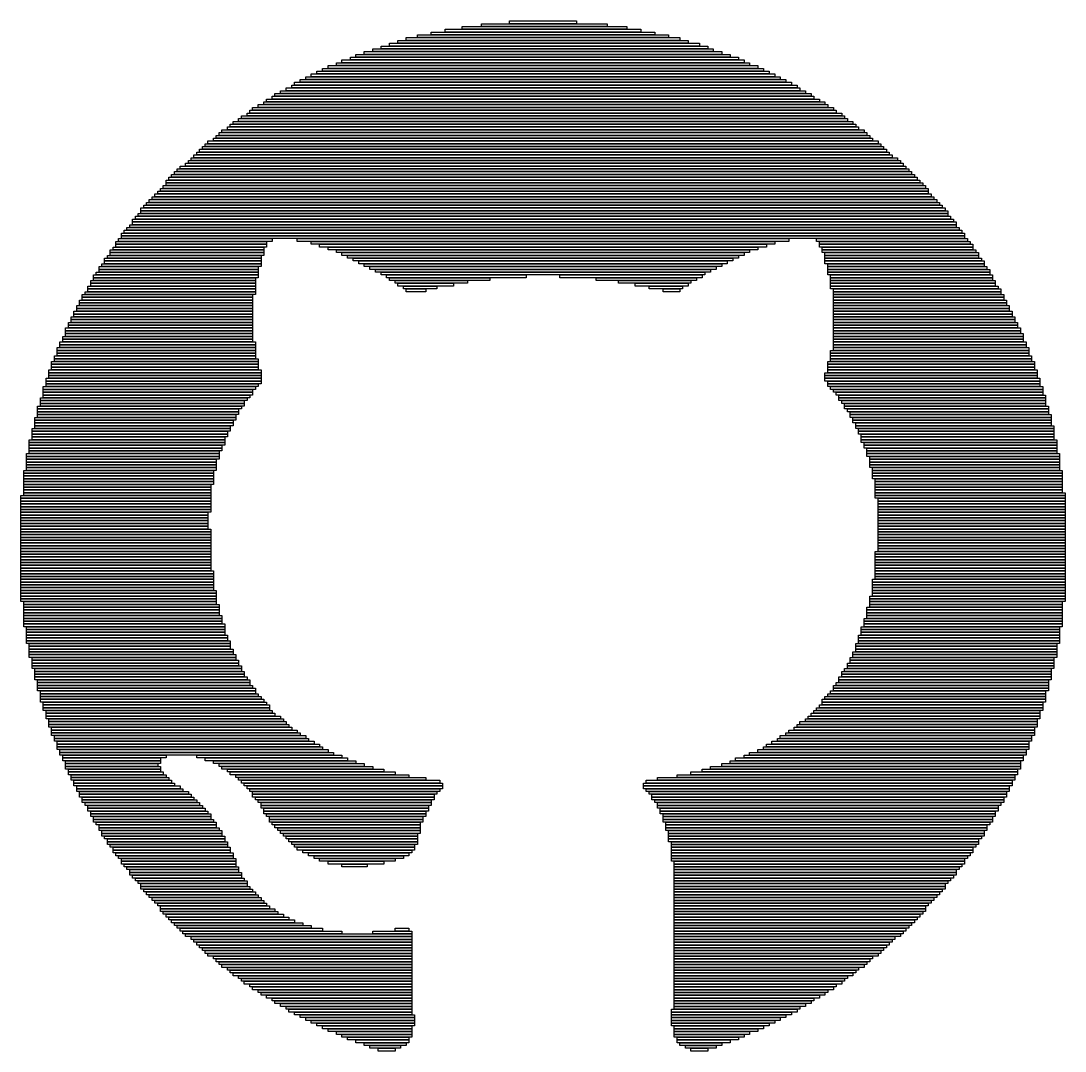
# Model space of a CAD drawing. Header units: metres. Extents: x 7.6 to 52.4, y 7.8 to 52.1.
import ezdxf

# ---------------------------------------------------------------- set-up
doc = ezdxf.new("R2010")
doc.units = ezdxf.units.M

msp = doc.modelspace()

# ---------------------------------------------------------------- linework, layer by layer
for points in [[(28.56, 52.08), (31.44, 52.08), (31.44, 51.96), (28.56, 51.96)], [(25.8, 51.72), (34.2, 51.72), (34.2, 51.6), (25.8, 51.6)], [(26.52, 51.84), (33.6, 51.84), (33.6, 51.72), (26.52, 51.72)], [(27.36, 51.96), (32.76, 51.96), (32.76, 51.84), (27.36, 51.84)], [(23.76, 51.24), (36.24, 51.24), (36.24, 51.12), (23.76, 51.12)], [(24.12, 51.36), (35.88, 51.36), (35.88, 51.24), (24.12, 51.24)], [(24.6, 51.48), (35.4, 51.48), (35.4, 51.36), (24.6, 51.36)], [(25.2, 51.6), (34.8, 51.6), (34.8, 51.48), (25.2, 51.48)], [(22.32, 50.76), (37.68, 50.76), (37.68, 50.64), (22.32, 50.64)], [(22.68, 50.88), (37.32, 50.88), (37.32, 50.76), (22.68, 50.76)], [(23.04, 51), (37.08, 51), (37.08, 50.88), (23.04, 50.88)], [(23.4, 51.12), (36.72, 51.12), (36.72, 51), (23.4, 51)], [(21.12, 50.28), (38.88, 50.28), (38.88, 50.16), (21.12, 50.16)], [(21.36, 50.4), (38.64, 50.4), (38.64, 50.28), (21.36, 50.28)], [(21.72, 50.52), (38.4, 50.52), (38.4, 50.4), (21.72, 50.4)], [(21.96, 50.64), (38.04, 50.64), (38.04, 50.52), (21.96, 50.52)], [(20.28, 49.92), (39.72, 49.92), (39.72, 49.8), (20.28, 49.8)], [(20.52, 50.04), (39.48, 50.04), (39.48, 49.92), (20.52, 49.92)], [(20.76, 50.16), (39.24, 50.16), (39.24, 50.04), (20.76, 50.04)], [(19.32, 49.44), (40.68, 49.44), (40.68, 49.32), (19.32, 49.32)], [(19.56, 49.56), (40.44, 49.56), (40.44, 49.44), (19.56, 49.44)], [(19.8, 49.68), (40.2, 49.68), (40.2, 49.56), (19.8, 49.56)], [(20.04, 49.8), (39.96, 49.8), (39.96, 49.68), (20.04, 49.68)], [(18.48, 48.96), (41.52, 48.96), (41.52, 48.84), (18.48, 48.84)], [(18.72, 49.08), (41.28, 49.08), (41.28, 48.96), (18.72, 48.96)], [(18.96, 49.2), (41.04, 49.2), (41.04, 49.08), (18.96, 49.08)], [(19.2, 49.32), (40.92, 49.32), (40.92, 49.2), (19.2, 49.2)], [(17.76, 48.48), (42.24, 48.48), (42.24, 48.36), (17.76, 48.36)], [(18, 48.6), (42.12, 48.6), (42.12, 48.48), (18, 48.48)], [(18.12, 48.72), (41.88, 48.72), (41.88, 48.6), (18.12, 48.6)], [(18.36, 48.84), (41.64, 48.84), (41.64, 48.72), (18.36, 48.72)], [(17.28, 48.12), (42.84, 48.12), (42.84, 48), (17.28, 48)], [(17.4, 48.24), (42.6, 48.24), (42.6, 48.12), (17.4, 48.12)], [(17.52, 48.36), (42.48, 48.36), (42.48, 48.24), (17.52, 48.24)], [(16.56, 47.64), (43.44, 47.64), (43.44, 47.52), (16.56, 47.52)], [(16.68, 47.76), (43.32, 47.76), (43.32, 47.64), (16.68, 47.64)], [(16.92, 47.88), (43.08, 47.88), (43.08, 47.76), (16.92, 47.76)], [(17.04, 48), (42.96, 48), (42.96, 47.88), (17.04, 47.88)], [(15.96, 47.16), (44.04, 47.16), (44.04, 47.04), (15.96, 47.04)], [(16.08, 47.28), (43.92, 47.28), (43.92, 47.16), (16.08, 47.16)], [(16.2, 47.4), (43.8, 47.4), (43.8, 47.28), (16.2, 47.28)], [(16.44, 47.52), (43.56, 47.52), (43.56, 47.4), (16.44, 47.4)], [(15.36, 46.68), (44.64, 46.68), (44.64, 46.56), (15.36, 46.56)], [(15.48, 46.8), (44.52, 46.8), (44.52, 46.68), (15.48, 46.68)], [(15.6, 46.92), (44.4, 46.92), (44.4, 46.8), (15.6, 46.8)], [(15.84, 47.04), (44.16, 47.04), (44.16, 46.92), (15.84, 46.92)], [(15, 46.32), (45, 46.32), (45, 46.2), (15, 46.2)], [(15.12, 46.44), (44.88, 46.44), (44.88, 46.32), (15.12, 46.32)], [(15.24, 46.56), (44.76, 46.56), (44.76, 46.44), (15.24, 46.44)], [(14.4, 45.84), (45.6, 45.84), (45.6, 45.72), (14.4, 45.72)], [(14.64, 45.96), (45.48, 45.96), (45.48, 45.84), (14.64, 45.84)], [(14.76, 46.08), (45.36, 46.08), (45.36, 45.96), (14.76, 45.96)], [(14.88, 46.2), (45.24, 46.2), (45.24, 46.08), (14.88, 46.08)], [(13.92, 45.36), (46.08, 45.36), (46.08, 45.24), (13.92, 45.24)], [(14.04, 45.48), (45.96, 45.48), (45.96, 45.36), (14.04, 45.36)], [(14.16, 45.6), (45.84, 45.6), (45.84, 45.48), (14.16, 45.48)], [(14.28, 45.72), (45.72, 45.72), (45.72, 45.6), (14.28, 45.6)], [(13.56, 44.88), (46.56, 44.88), (46.56, 44.76), (13.56, 44.76)], [(13.68, 45), (46.44, 45), (46.44, 44.88), (13.68, 44.88)], [(13.8, 45.24), (46.2, 45.24), (46.2, 45.12), (13.8, 45.12)], [(13.8, 45.12), (46.32, 45.12), (46.32, 45), (13.8, 45)], [(13.2, 44.52), (46.8, 44.52), (46.8, 44.4), (13.2, 44.4)], [(13.32, 44.64), (46.68, 44.64), (46.68, 44.52), (13.32, 44.52)], [(13.44, 44.76), (46.56, 44.76), (46.56, 44.64), (13.44, 44.64)], [(12.72, 44.04), (47.28, 44.04), (47.28, 43.92), (12.72, 43.92)], [(12.84, 44.16), (47.16, 44.16), (47.16, 44.04), (12.84, 44.04)], [(12.96, 44.28), (47.04, 44.28), (47.04, 44.16), (12.96, 44.16)], [(13.08, 44.4), (46.92, 44.4), (46.92, 44.28), (13.08, 44.28)], [(12.36, 43.56), (47.64, 43.56), (47.64, 43.44), (12.36, 43.44)], [(12.48, 43.68), (47.52, 43.68), (47.52, 43.56), (12.48, 43.56)], [(12.6, 43.8), (47.4, 43.8), (47.4, 43.68), (12.6, 43.68)], [(12.72, 43.92), (47.4, 43.92), (47.4, 43.8), (12.72, 43.8)], [(12.12, 43.2), (47.88, 43.2), (47.88, 43.08), (12.12, 43.08)], [(12.24, 43.32), (47.76, 43.32), (47.76, 43.2), (12.24, 43.2)], [(12.36, 43.44), (47.76, 43.44), (47.76, 43.32), (12.36, 43.32)], [(11.76, 42.72), (18.36, 42.72), (18.36, 42.6), (11.76, 42.6)], [(11.88, 42.96), (48.12, 42.96), (48.12, 42.84), (11.88, 42.84)], [(11.88, 42.84), (48.12, 42.84), (48.12, 42.72), (11.88, 42.72)], [(12, 43.08), (48, 43.08), (48, 42.96), (12, 42.96)], [(19.44, 42.72), (40.56, 42.72), (40.56, 42.6), (19.44, 42.6)], [(41.76, 42.72), (48.24, 42.72), (48.24, 42.6), (41.76, 42.6)], [(11.4, 42.24), (18, 42.24), (18, 42.12), (11.4, 42.12)], [(11.52, 42.36), (18, 42.36), (18, 42.24), (11.52, 42.24)], [(11.64, 42.6), (18.12, 42.6), (18.12, 42.48), (11.64, 42.48)], [(11.64, 42.48), (18.12, 42.48), (18.12, 42.36), (11.64, 42.36)], [(20.04, 42.6), (39.96, 42.6), (39.96, 42.48), (20.04, 42.48)], [(20.4, 42.48), (39.6, 42.48), (39.6, 42.36), (20.4, 42.36)], [(20.76, 42.36), (39.24, 42.36), (39.24, 42.24), (20.76, 42.24)], [(21.12, 42.24), (38.88, 42.24), (38.88, 42.12), (21.12, 42.12)], [(41.88, 42.6), (48.36, 42.6), (48.36, 42.48), (41.88, 42.48)], [(41.88, 42.48), (48.48, 42.48), (48.48, 42.36), (41.88, 42.36)], [(42, 42.36), (48.48, 42.36), (48.48, 42.24), (42, 42.24)], [(42, 42.24), (48.6, 42.24), (48.6, 42.12), (42, 42.12)], [(11.16, 41.88), (17.88, 41.88), (17.88, 41.76), (11.16, 41.76)], [(11.16, 41.76), (17.88, 41.76), (17.88, 41.64), (11.16, 41.64)], [(11.28, 42), (17.88, 42), (17.88, 41.88), (11.28, 41.88)], [(11.4, 42.12), (18, 42.12), (18, 42), (11.4, 42)], [(21.36, 42.12), (38.64, 42.12), (38.64, 42), (21.36, 42)], [(21.6, 42), (38.4, 42), (38.4, 41.88), (21.6, 41.88)], [(21.84, 41.88), (38.16, 41.88), (38.16, 41.76), (21.84, 41.76)], [(22.08, 41.76), (37.92, 41.76), (37.92, 41.64), (22.08, 41.64)], [(42.12, 42.12), (48.72, 42.12), (48.72, 42), (42.12, 42)], [(42.12, 42), (48.72, 42), (48.72, 41.88), (42.12, 41.88)], [(42.12, 41.88), (48.84, 41.88), (48.84, 41.76), (42.12, 41.76)], [(42.12, 41.76), (48.96, 41.76), (48.96, 41.64), (42.12, 41.64)], [(10.92, 41.52), (17.76, 41.52), (17.76, 41.4), (10.92, 41.4)], [(10.92, 41.4), (17.76, 41.4), (17.76, 41.28), (10.92, 41.28)], [(11.04, 41.64), (17.88, 41.64), (17.88, 41.52), (11.04, 41.52)], [(22.32, 41.64), (37.68, 41.64), (37.68, 41.52), (22.32, 41.52)], [(22.56, 41.52), (37.44, 41.52), (37.44, 41.4), (22.56, 41.4)], [(22.8, 41.4), (37.2, 41.4), (37.2, 41.28), (22.8, 41.28)], [(42.24, 41.64), (48.96, 41.64), (48.96, 41.52), (42.24, 41.52)], [(42.24, 41.52), (49.08, 41.52), (49.08, 41.4), (42.24, 41.4)], [(42.24, 41.4), (49.2, 41.4), (49.2, 41.28), (42.24, 41.28)], [(10.56, 40.92), (17.64, 40.92), (17.64, 40.8), (10.56, 40.8)], [(10.68, 41.16), (17.76, 41.16), (17.76, 41.04), (10.68, 41.04)], [(10.68, 41.04), (17.64, 41.04), (17.64, 40.92), (10.68, 40.92)], [(10.8, 41.28), (17.76, 41.28), (17.76, 41.16), (10.8, 41.16)], [(23.04, 41.28), (36.96, 41.28), (36.96, 41.16), (23.04, 41.16)], [(23.28, 41.16), (29.28, 41.16), (29.28, 41.04), (23.28, 41.04)], [(23.4, 41.04), (27.72, 41.04), (27.72, 40.92), (23.4, 40.92)], [(23.64, 40.92), (26.76, 40.92), (26.76, 40.8), (23.64, 40.8)], [(30.72, 41.16), (36.84, 41.16), (36.84, 41.04), (30.72, 41.04)], [(32.28, 41.04), (36.6, 41.04), (36.6, 40.92), (32.28, 40.92)], [(33.24, 40.92), (36.36, 40.92), (36.36, 40.8), (33.24, 40.8)], [(42.24, 41.28), (49.2, 41.28), (49.2, 41.16), (42.24, 41.16)], [(42.36, 41.16), (49.32, 41.16), (49.32, 41.04), (42.36, 41.04)], [(42.36, 41.04), (49.32, 41.04), (49.32, 40.92), (42.36, 40.92)], [(42.36, 40.92), (49.44, 40.92), (49.44, 40.8), (42.36, 40.8)], [(10.32, 40.44), (17.64, 40.44), (17.64, 40.32), (10.32, 40.32)], [(10.44, 40.68), (17.64, 40.68), (17.64, 40.56), (10.44, 40.56)], [(10.44, 40.56), (17.64, 40.56), (17.64, 40.44), (10.44, 40.44)], [(10.56, 40.8), (17.64, 40.8), (17.64, 40.68), (10.56, 40.68)], [(23.76, 40.8), (26.16, 40.8), (26.16, 40.68), (23.76, 40.68)], [(24, 40.68), (25.44, 40.68), (25.44, 40.56), (24, 40.56)], [(24.12, 40.56), (24.96, 40.56), (24.96, 40.44), (24.12, 40.44)], [(33.96, 40.8), (36.24, 40.8), (36.24, 40.68), (33.96, 40.68)], [(34.56, 40.68), (36, 40.68), (36, 40.56), (34.56, 40.56)], [(35.16, 40.56), (35.88, 40.56), (35.88, 40.44), (35.16, 40.44)], [(42.36, 40.8), (49.44, 40.8), (49.44, 40.68), (42.36, 40.68)], [(42.36, 40.68), (49.56, 40.68), (49.56, 40.56), (42.36, 40.56)], [(42.48, 40.56), (49.68, 40.56), (49.68, 40.44), (42.48, 40.44)], [(42.48, 40.44), (49.68, 40.44), (49.68, 40.32), (42.48, 40.32)], [(10.08, 40.08), (17.52, 40.08), (17.52, 39.96), (10.08, 39.96)], [(10.08, 39.96), (17.52, 39.96), (17.52, 39.84), (10.08, 39.84)], [(10.2, 40.32), (17.52, 40.32), (17.52, 40.2), (10.2, 40.2)], [(10.2, 40.2), (17.52, 40.2), (17.52, 40.08), (10.2, 40.08)], [(42.48, 40.32), (49.8, 40.32), (49.8, 40.2), (42.48, 40.2)], [(42.48, 40.2), (49.8, 40.2), (49.8, 40.08), (42.48, 40.08)], [(42.48, 40.08), (49.92, 40.08), (49.92, 39.96), (42.48, 39.96)], [(42.48, 39.96), (49.92, 39.96), (49.92, 39.84), (42.48, 39.84)], [(9.84, 39.6), (17.52, 39.6), (17.52, 39.48), (9.84, 39.48)], [(9.96, 39.84), (17.52, 39.84), (17.52, 39.72), (9.96, 39.72)], [(9.96, 39.72), (17.52, 39.72), (17.52, 39.6), (9.96, 39.6)], [(42.48, 39.84), (50.04, 39.84), (50.04, 39.72), (42.48, 39.72)], [(42.48, 39.72), (50.04, 39.72), (50.04, 39.6), (42.48, 39.6)], [(42.48, 39.6), (50.16, 39.6), (50.16, 39.48), (42.48, 39.48)], [(9.6, 39.12), (17.52, 39.12), (17.52, 39), (9.6, 39)], [(9.72, 39.36), (17.52, 39.36), (17.52, 39.24), (9.72, 39.24)], [(9.72, 39.24), (17.52, 39.24), (17.52, 39.12), (9.72, 39.12)], [(9.84, 39.48), (17.52, 39.48), (17.52, 39.36), (9.84, 39.36)], [(42.48, 39.48), (50.16, 39.48), (50.16, 39.36), (42.48, 39.36)], [(42.48, 39.36), (50.28, 39.36), (50.28, 39.24), (42.48, 39.24)], [(42.48, 39.24), (50.28, 39.24), (50.28, 39.12), (42.48, 39.12)], [(42.48, 39.12), (50.4, 39.12), (50.4, 39), (42.48, 39)], [(9.48, 38.88), (17.52, 38.88), (17.52, 38.76), (9.48, 38.76)], [(9.48, 38.76), (17.52, 38.76), (17.52, 38.64), (9.48, 38.64)], [(9.48, 38.64), (17.52, 38.64), (17.52, 38.52), (9.48, 38.52)], [(9.6, 39), (17.52, 39), (17.52, 38.88), (9.6, 38.88)], [(42.48, 39), (50.4, 39), (50.4, 38.88), (42.48, 38.88)], [(42.48, 38.88), (50.52, 38.88), (50.52, 38.76), (42.48, 38.76)], [(42.48, 38.76), (50.52, 38.76), (50.52, 38.64), (42.48, 38.64)], [(42.48, 38.64), (50.64, 38.64), (50.64, 38.52), (42.48, 38.52)], [(9.24, 38.28), (17.64, 38.28), (17.64, 38.16), (9.24, 38.16)], [(9.24, 38.16), (17.64, 38.16), (17.64, 38.04), (9.24, 38.04)], [(9.36, 38.52), (17.52, 38.52), (17.52, 38.4), (9.36, 38.4)], [(9.36, 38.4), (17.52, 38.4), (17.52, 38.28), (9.36, 38.28)], [(42.48, 38.52), (50.64, 38.52), (50.64, 38.4), (42.48, 38.4)], [(42.48, 38.4), (50.64, 38.4), (50.64, 38.28), (42.48, 38.28)], [(42.48, 38.28), (50.76, 38.28), (50.76, 38.16), (42.48, 38.16)], [(42.48, 38.16), (50.76, 38.16), (50.76, 38.04), (42.48, 38.04)], [(9.12, 38.04), (17.64, 38.04), (17.64, 37.92), (9.12, 37.92)], [(9.12, 37.92), (17.64, 37.92), (17.64, 37.8), (9.12, 37.8)], [(9.12, 37.8), (17.64, 37.8), (17.64, 37.68), (9.12, 37.68)], [(42.36, 37.92), (50.88, 37.92), (50.88, 37.8), (42.36, 37.8)], [(42.36, 37.8), (50.88, 37.8), (50.88, 37.68), (42.36, 37.68)], [(42.48, 38.04), (50.88, 38.04), (50.88, 37.92), (42.48, 37.92)], [(8.88, 37.44), (17.76, 37.44), (17.76, 37.32), (8.88, 37.32)], [(8.88, 37.32), (17.76, 37.32), (17.76, 37.2), (8.88, 37.2)], [(9, 37.68), (17.64, 37.68), (17.64, 37.56), (9, 37.56)], [(9, 37.56), (17.76, 37.56), (17.76, 37.44), (9, 37.44)], [(42.24, 37.44), (51.12, 37.44), (51.12, 37.32), (42.24, 37.32)], [(42.24, 37.32), (51.12, 37.32), (51.12, 37.2), (42.24, 37.2)], [(42.36, 37.68), (51, 37.68), (51, 37.56), (42.36, 37.56)], [(42.36, 37.56), (51, 37.56), (51, 37.44), (42.36, 37.44)], [(8.76, 37.08), (17.88, 37.08), (17.88, 36.96), (8.76, 36.96)], [(8.76, 36.96), (17.88, 36.96), (17.88, 36.84), (8.76, 36.84)], [(8.76, 36.84), (17.88, 36.84), (17.88, 36.72), (8.76, 36.72)], [(8.88, 37.2), (17.76, 37.2), (17.76, 37.08), (8.88, 37.08)], [(42.12, 36.96), (51.24, 36.96), (51.24, 36.84), (42.12, 36.84)], [(42.12, 36.84), (51.24, 36.84), (51.24, 36.72), (42.12, 36.72)], [(42.24, 37.2), (51.12, 37.2), (51.12, 37.08), (42.24, 37.08)], [(42.24, 37.08), (51.24, 37.08), (51.24, 36.96), (42.24, 36.96)], [(8.52, 36.36), (17.64, 36.36), (17.64, 36.24), (8.52, 36.24)], [(8.64, 36.72), (17.88, 36.72), (17.88, 36.6), (8.64, 36.6)], [(8.64, 36.6), (17.88, 36.6), (17.88, 36.48), (8.64, 36.48)], [(8.64, 36.48), (17.76, 36.48), (17.76, 36.36), (8.64, 36.36)], [(42.12, 36.72), (51.36, 36.72), (51.36, 36.6), (42.12, 36.6)], [(42.24, 36.6), (51.36, 36.6), (51.36, 36.48), (42.24, 36.48)], [(42.24, 36.48), (51.36, 36.48), (51.36, 36.36), (42.24, 36.36)], [(42.36, 36.36), (51.48, 36.36), (51.48, 36.24), (42.36, 36.24)], [(8.52, 36.24), (17.52, 36.24), (17.52, 36.12), (8.52, 36.12)], [(8.52, 36.12), (17.52, 36.12), (17.52, 36), (8.52, 36)], [(8.52, 36), (17.4, 36), (17.4, 35.88), (8.52, 35.88)], [(42.48, 36.24), (51.48, 36.24), (51.48, 36.12), (42.48, 36.12)], [(42.6, 36.12), (51.48, 36.12), (51.48, 36), (42.6, 36)], [(42.72, 36), (51.6, 36), (51.6, 35.88), (42.72, 35.88)], [(8.28, 35.52), (17.04, 35.52), (17.04, 35.4), (8.28, 35.4)], [(8.4, 35.88), (17.28, 35.88), (17.28, 35.76), (8.4, 35.76)], [(8.4, 35.76), (17.16, 35.76), (17.16, 35.64), (8.4, 35.64)], [(8.4, 35.64), (17.16, 35.64), (17.16, 35.52), (8.4, 35.52)], [(42.72, 35.88), (51.6, 35.88), (51.6, 35.76), (42.72, 35.76)], [(42.84, 35.76), (51.6, 35.76), (51.6, 35.64), (42.84, 35.64)], [(42.96, 35.64), (51.6, 35.64), (51.6, 35.52), (42.96, 35.52)], [(42.96, 35.52), (51.72, 35.52), (51.72, 35.4), (42.96, 35.4)], [(8.16, 35.04), (16.8, 35.04), (16.8, 34.92), (8.16, 34.92)], [(8.28, 35.4), (16.92, 35.4), (16.92, 35.28), (8.28, 35.28)], [(8.28, 35.28), (16.92, 35.28), (16.92, 35.16), (8.28, 35.16)], [(8.28, 35.16), (16.8, 35.16), (16.8, 35.04), (8.28, 35.04)], [(43.08, 35.4), (51.72, 35.4), (51.72, 35.28), (43.08, 35.28)], [(43.2, 35.28), (51.72, 35.28), (51.72, 35.16), (43.2, 35.16)], [(43.2, 35.16), (51.84, 35.16), (51.84, 35.04), (43.2, 35.04)], [(43.32, 35.04), (51.84, 35.04), (51.84, 34.92), (43.32, 34.92)], [(8.04, 34.56), (16.56, 34.56), (16.56, 34.44), (8.04, 34.44)], [(8.16, 34.92), (16.68, 34.92), (16.68, 34.8), (8.16, 34.8)], [(8.16, 34.8), (16.68, 34.8), (16.68, 34.68), (8.16, 34.68)], [(8.16, 34.68), (16.56, 34.68), (16.56, 34.56), (8.16, 34.56)], [(43.32, 34.92), (51.84, 34.92), (51.84, 34.8), (43.32, 34.8)], [(43.44, 34.8), (51.84, 34.8), (51.84, 34.68), (43.44, 34.68)], [(43.44, 34.68), (51.96, 34.68), (51.96, 34.56), (43.44, 34.56)], [(43.56, 34.56), (51.96, 34.56), (51.96, 34.44), (43.56, 34.44)], [(8.04, 34.44), (16.44, 34.44), (16.44, 34.32), (8.04, 34.32)], [(8.04, 34.32), (16.44, 34.32), (16.44, 34.2), (8.04, 34.2)], [(8.04, 34.2), (16.32, 34.2), (16.32, 34.08), (8.04, 34.08)], [(43.56, 34.44), (51.96, 34.44), (51.96, 34.32), (43.56, 34.32)], [(43.68, 34.32), (51.96, 34.32), (51.96, 34.2), (43.68, 34.2)], [(43.68, 34.2), (51.96, 34.2), (51.96, 34.08), (43.68, 34.08)], [(7.92, 34.08), (16.32, 34.08), (16.32, 33.96), (7.92, 33.96)], [(7.92, 33.96), (16.32, 33.96), (16.32, 33.84), (7.92, 33.84)], [(7.92, 33.84), (16.2, 33.84), (16.2, 33.72), (7.92, 33.72)], [(7.92, 33.72), (16.2, 33.72), (16.2, 33.6), (7.92, 33.6)], [(43.68, 34.08), (52.08, 34.08), (52.08, 33.96), (43.68, 33.96)], [(43.8, 33.96), (52.08, 33.96), (52.08, 33.84), (43.8, 33.84)], [(43.8, 33.84), (52.08, 33.84), (52.08, 33.72), (43.8, 33.72)], [(43.92, 33.72), (52.08, 33.72), (52.08, 33.6), (43.92, 33.6)], [(7.8, 33.48), (16.08, 33.48), (16.08, 33.36), (7.8, 33.36)], [(7.8, 33.36), (16.08, 33.36), (16.08, 33.24), (7.8, 33.24)], [(7.8, 33.24), (15.96, 33.24), (15.96, 33.12), (7.8, 33.12)], [(7.92, 33.6), (16.08, 33.6), (16.08, 33.48), (7.92, 33.48)], [(43.92, 33.6), (52.08, 33.6), (52.08, 33.48), (43.92, 33.48)], [(43.92, 33.48), (52.2, 33.48), (52.2, 33.36), (43.92, 33.36)], [(44.04, 33.36), (52.2, 33.36), (52.2, 33.24), (44.04, 33.24)], [(44.04, 33.24), (52.2, 33.24), (52.2, 33.12), (44.04, 33.12)], [(7.8, 33.12), (15.96, 33.12), (15.96, 33), (7.8, 33)], [(7.8, 33), (15.96, 33), (15.96, 32.88), (7.8, 32.88)], [(7.8, 32.88), (15.96, 32.88), (15.96, 32.76), (7.8, 32.76)], [(44.04, 33.12), (52.2, 33.12), (52.2, 33), (44.04, 33)], [(44.04, 33), (52.2, 33), (52.2, 32.88), (44.04, 32.88)], [(44.16, 32.88), (52.2, 32.88), (52.2, 32.76), (44.16, 32.76)], [(7.68, 32.76), (15.84, 32.76), (15.84, 32.64), (7.68, 32.64)], [(7.68, 32.64), (15.84, 32.64), (15.84, 32.52), (7.68, 32.52)], [(7.68, 32.52), (15.84, 32.52), (15.84, 32.4), (7.68, 32.4)], [(7.68, 32.4), (15.84, 32.4), (15.84, 32.28), (7.68, 32.28)], [(44.16, 32.76), (52.32, 32.76), (52.32, 32.64), (44.16, 32.64)], [(44.16, 32.64), (52.32, 32.64), (52.32, 32.52), (44.16, 32.52)], [(44.16, 32.52), (52.32, 32.52), (52.32, 32.4), (44.16, 32.4)], [(44.28, 32.4), (52.32, 32.4), (52.32, 32.28), (44.28, 32.28)], [(7.68, 32.28), (15.84, 32.28), (15.84, 32.16), (7.68, 32.16)], [(7.68, 32.16), (15.72, 32.16), (15.72, 32.04), (7.68, 32.04)], [(7.68, 32.04), (15.72, 32.04), (15.72, 31.92), (7.68, 31.92)], [(7.68, 31.92), (15.72, 31.92), (15.72, 31.8), (7.68, 31.8)], [(44.28, 32.28), (52.32, 32.28), (52.32, 32.16), (44.28, 32.16)], [(44.28, 32.16), (52.32, 32.16), (52.32, 32.04), (44.28, 32.04)], [(44.28, 32.04), (52.32, 32.04), (52.32, 31.92), (44.28, 31.92)], [(44.28, 31.92), (52.32, 31.92), (52.32, 31.8), (44.28, 31.8)], [(7.56, 31.68), (15.72, 31.68), (15.72, 31.56), (7.56, 31.56)], [(7.56, 31.56), (15.72, 31.56), (15.72, 31.44), (7.56, 31.44)], [(7.56, 31.44), (15.72, 31.44), (15.72, 31.32), (7.56, 31.32)], [(7.68, 31.8), (15.72, 31.8), (15.72, 31.68), (7.68, 31.68)], [(44.28, 31.8), (52.44, 31.8), (52.44, 31.68), (44.28, 31.68)], [(44.28, 31.68), (52.44, 31.68), (52.44, 31.56), (44.28, 31.56)], [(44.4, 31.56), (52.44, 31.56), (52.44, 31.44), (44.4, 31.44)], [(44.4, 31.44), (52.44, 31.44), (52.44, 31.32), (44.4, 31.32)], [(7.56, 31.32), (15.72, 31.32), (15.72, 31.2), (7.56, 31.2)], [(7.56, 31.2), (15.72, 31.2), (15.72, 31.08), (7.56, 31.08)], [(7.56, 31.08), (15.72, 31.08), (15.72, 30.96), (7.56, 30.96)], [(44.4, 31.32), (52.44, 31.32), (52.44, 31.2), (44.4, 31.2)], [(44.4, 31.2), (52.44, 31.2), (52.44, 31.08), (44.4, 31.08)], [(44.4, 31.08), (52.44, 31.08), (52.44, 30.96), (44.4, 30.96)], [(7.56, 30.96), (15.6, 30.96), (15.6, 30.84), (7.56, 30.84)], [(7.56, 30.84), (15.6, 30.84), (15.6, 30.72), (7.56, 30.72)], [(7.56, 30.72), (15.6, 30.72), (15.6, 30.6), (7.56, 30.6)], [(7.56, 30.6), (15.6, 30.6), (15.6, 30.48), (7.56, 30.48)], [(44.4, 30.96), (52.44, 30.96), (52.44, 30.84), (44.4, 30.84)], [(44.4, 30.84), (52.44, 30.84), (52.44, 30.72), (44.4, 30.72)], [(44.4, 30.72), (52.44, 30.72), (52.44, 30.6), (44.4, 30.6)], [(44.4, 30.6), (52.44, 30.6), (52.44, 30.48), (44.4, 30.48)], [(7.56, 30.48), (15.6, 30.48), (15.6, 30.36), (7.56, 30.36)], [(7.56, 30.36), (15.6, 30.36), (15.6, 30.24), (7.56, 30.24)], [(7.56, 30.24), (15.72, 30.24), (15.72, 30.12), (7.56, 30.12)], [(7.56, 30.12), (15.72, 30.12), (15.72, 30), (7.56, 30)], [(44.4, 30.48), (52.44, 30.48), (52.44, 30.36), (44.4, 30.36)], [(44.4, 30.36), (52.44, 30.36), (52.44, 30.24), (44.4, 30.24)], [(44.4, 30.24), (52.44, 30.24), (52.44, 30.12), (44.4, 30.12)], [(44.4, 30.12), (52.44, 30.12), (52.44, 30), (44.4, 30)], [(7.56, 30), (15.72, 30), (15.72, 29.88), (7.56, 29.88)], [(7.56, 29.88), (15.72, 29.88), (15.72, 29.76), (7.56, 29.76)], [(7.56, 29.76), (15.72, 29.76), (15.72, 29.64), (7.56, 29.64)], [(7.56, 29.64), (15.72, 29.64), (15.72, 29.52), (7.56, 29.52)], [(44.4, 30), (52.44, 30), (52.44, 29.88), (44.4, 29.88)], [(44.4, 29.88), (52.44, 29.88), (52.44, 29.76), (44.4, 29.76)], [(44.4, 29.76), (52.44, 29.76), (52.44, 29.64), (44.4, 29.64)], [(44.4, 29.64), (52.44, 29.64), (52.44, 29.52), (44.4, 29.52)], [(7.56, 29.52), (15.72, 29.52), (15.72, 29.4), (7.56, 29.4)], [(7.56, 29.4), (15.72, 29.4), (15.72, 29.28), (7.56, 29.28)], [(7.56, 29.28), (15.72, 29.28), (15.72, 29.16), (7.56, 29.16)], [(44.28, 29.28), (52.44, 29.28), (52.44, 29.16), (44.28, 29.16)], [(44.4, 29.52), (52.44, 29.52), (52.44, 29.4), (44.4, 29.4)], [(44.4, 29.4), (52.44, 29.4), (52.44, 29.28), (44.4, 29.28)], [(7.56, 29.16), (15.72, 29.16), (15.72, 29.04), (7.56, 29.04)], [(7.56, 29.04), (15.72, 29.04), (15.72, 28.92), (7.56, 28.92)], [(7.56, 28.92), (15.72, 28.92), (15.72, 28.8), (7.56, 28.8)], [(7.56, 28.8), (15.72, 28.8), (15.72, 28.68), (7.56, 28.68)], [(44.28, 29.16), (52.44, 29.16), (52.44, 29.04), (44.28, 29.04)], [(44.28, 29.04), (52.44, 29.04), (52.44, 28.92), (44.28, 28.92)], [(44.28, 28.92), (52.44, 28.92), (52.44, 28.8), (44.28, 28.8)], [(44.28, 28.8), (52.44, 28.8), (52.44, 28.68), (44.28, 28.68)], [(7.56, 28.68), (15.72, 28.68), (15.72, 28.56), (7.56, 28.56)], [(7.56, 28.56), (15.72, 28.56), (15.72, 28.44), (7.56, 28.44)], [(7.56, 28.44), (15.84, 28.44), (15.84, 28.32), (7.56, 28.32)], [(7.56, 28.32), (15.84, 28.32), (15.84, 28.2), (7.56, 28.2)], [(44.28, 28.68), (52.44, 28.68), (52.44, 28.56), (44.28, 28.56)], [(44.28, 28.56), (52.44, 28.56), (52.44, 28.44), (44.28, 28.44)], [(44.28, 28.44), (52.44, 28.44), (52.44, 28.32), (44.28, 28.32)], [(44.28, 28.32), (52.44, 28.32), (52.44, 28.2), (44.28, 28.2)], [(7.56, 28.2), (15.84, 28.2), (15.84, 28.08), (7.56, 28.08)], [(7.56, 28.08), (15.84, 28.08), (15.84, 27.96), (7.56, 27.96)], [(7.56, 27.96), (15.84, 27.96), (15.84, 27.84), (7.56, 27.84)], [(7.56, 27.84), (15.84, 27.84), (15.84, 27.72), (7.56, 27.72)], [(44.16, 28.08), (52.44, 28.08), (52.44, 27.96), (44.16, 27.96)], [(44.16, 27.96), (52.44, 27.96), (52.44, 27.84), (44.16, 27.84)], [(44.16, 27.84), (52.44, 27.84), (52.44, 27.72), (44.16, 27.72)], [(44.28, 28.2), (52.44, 28.2), (52.44, 28.08), (44.28, 28.08)], [(7.56, 27.72), (15.84, 27.72), (15.84, 27.6), (7.56, 27.6)], [(7.56, 27.6), (15.96, 27.6), (15.96, 27.48), (7.56, 27.48)], [(7.56, 27.48), (15.96, 27.48), (15.96, 27.36), (7.56, 27.36)], [(44.16, 27.72), (52.44, 27.72), (52.44, 27.6), (44.16, 27.6)], [(44.16, 27.6), (52.44, 27.6), (52.44, 27.48), (44.16, 27.48)], [(44.16, 27.48), (52.44, 27.48), (52.44, 27.36), (44.16, 27.36)], [(7.56, 27.36), (15.96, 27.36), (15.96, 27.24), (7.56, 27.24)], [(7.56, 27.24), (15.96, 27.24), (15.96, 27.12), (7.56, 27.12)], [(7.68, 27.12), (15.96, 27.12), (15.96, 27), (7.68, 27)], [(7.68, 27), (16.08, 27), (16.08, 26.88), (7.68, 26.88)], [(44.04, 27.36), (52.44, 27.36), (52.44, 27.24), (44.04, 27.24)], [(44.04, 27.24), (52.44, 27.24), (52.44, 27.12), (44.04, 27.12)], [(44.04, 27.12), (52.32, 27.12), (52.32, 27), (44.04, 27)], [(44.04, 27), (52.32, 27), (52.32, 26.88), (44.04, 26.88)], [(7.68, 26.88), (16.08, 26.88), (16.08, 26.76), (7.68, 26.76)], [(7.68, 26.76), (16.08, 26.76), (16.08, 26.64), (7.68, 26.64)], [(7.68, 26.64), (16.08, 26.64), (16.08, 26.52), (7.68, 26.52)], [(7.68, 26.52), (16.2, 26.52), (16.2, 26.4), (7.68, 26.4)], [(43.92, 26.88), (52.32, 26.88), (52.32, 26.76), (43.92, 26.76)], [(43.92, 26.76), (52.32, 26.76), (52.32, 26.64), (43.92, 26.64)], [(43.92, 26.64), (52.32, 26.64), (52.32, 26.52), (43.92, 26.52)], [(43.92, 26.52), (52.32, 26.52), (52.32, 26.4), (43.92, 26.4)], [(7.68, 26.4), (16.2, 26.4), (16.2, 26.28), (7.68, 26.28)], [(7.68, 26.28), (16.2, 26.28), (16.2, 26.16), (7.68, 26.16)], [(7.68, 26.16), (16.32, 26.16), (16.32, 26.04), (7.68, 26.04)], [(7.8, 26.04), (16.32, 26.04), (16.32, 25.92), (7.8, 25.92)], [(43.68, 26.04), (52.2, 26.04), (52.2, 25.92), (43.68, 25.92)], [(43.8, 26.4), (52.32, 26.4), (52.32, 26.28), (43.8, 26.28)], [(43.8, 26.28), (52.32, 26.28), (52.32, 26.16), (43.8, 26.16)], [(43.8, 26.16), (52.32, 26.16), (52.32, 26.04), (43.8, 26.04)], [(7.8, 25.92), (16.32, 25.92), (16.32, 25.8), (7.8, 25.8)], [(7.8, 25.8), (16.32, 25.8), (16.32, 25.68), (7.8, 25.68)], [(7.8, 25.68), (16.44, 25.68), (16.44, 25.56), (7.8, 25.56)], [(43.56, 25.68), (52.2, 25.68), (52.2, 25.56), (43.56, 25.56)], [(43.68, 25.92), (52.2, 25.92), (52.2, 25.8), (43.68, 25.8)], [(43.68, 25.8), (52.2, 25.8), (52.2, 25.68), (43.68, 25.68)], [(7.8, 25.56), (16.44, 25.56), (16.44, 25.44), (7.8, 25.44)], [(7.8, 25.44), (16.56, 25.44), (16.56, 25.32), (7.8, 25.32)], [(7.92, 25.32), (16.56, 25.32), (16.56, 25.2), (7.92, 25.2)], [(7.92, 25.2), (16.56, 25.2), (16.56, 25.08), (7.92, 25.08)], [(43.44, 25.32), (52.08, 25.32), (52.08, 25.2), (43.44, 25.2)], [(43.44, 25.2), (52.08, 25.2), (52.08, 25.08), (43.44, 25.08)], [(43.56, 25.56), (52.2, 25.56), (52.2, 25.44), (43.56, 25.44)], [(43.56, 25.44), (52.2, 25.44), (52.2, 25.32), (43.56, 25.32)], [(7.92, 25.08), (16.68, 25.08), (16.68, 24.96), (7.92, 24.96)], [(7.92, 24.96), (16.68, 24.96), (16.68, 24.84), (7.92, 24.84)], [(7.92, 24.84), (16.8, 24.84), (16.8, 24.72), (7.92, 24.72)], [(8.04, 24.72), (16.8, 24.72), (16.8, 24.6), (8.04, 24.6)], [(43.2, 24.72), (51.96, 24.72), (51.96, 24.6), (43.2, 24.6)], [(43.32, 24.96), (52.08, 24.96), (52.08, 24.84), (43.32, 24.84)], [(43.32, 24.84), (52.08, 24.84), (52.08, 24.72), (43.32, 24.72)], [(43.44, 25.08), (52.08, 25.08), (52.08, 24.96), (43.44, 24.96)], [(8.04, 24.6), (16.92, 24.6), (16.92, 24.48), (8.04, 24.48)], [(8.04, 24.48), (16.92, 24.48), (16.92, 24.36), (8.04, 24.36)], [(8.04, 24.36), (17.04, 24.36), (17.04, 24.24), (8.04, 24.24)], [(8.16, 24.24), (17.04, 24.24), (17.04, 24.12), (8.16, 24.12)], [(42.96, 24.24), (51.84, 24.24), (51.84, 24.12), (42.96, 24.12)], [(43.08, 24.48), (51.96, 24.48), (51.96, 24.36), (43.08, 24.36)], [(43.08, 24.36), (51.96, 24.36), (51.96, 24.24), (43.08, 24.24)], [(43.2, 24.6), (51.96, 24.6), (51.96, 24.48), (43.2, 24.48)], [(8.16, 24.12), (17.16, 24.12), (17.16, 24), (8.16, 24)], [(8.16, 24), (17.16, 24), (17.16, 23.88), (8.16, 23.88)], [(8.16, 23.88), (17.28, 23.88), (17.28, 23.76), (8.16, 23.76)], [(42.72, 23.88), (51.84, 23.88), (51.84, 23.76), (42.72, 23.76)], [(42.84, 24.12), (51.84, 24.12), (51.84, 24), (42.84, 24)], [(42.84, 24), (51.84, 24), (51.84, 23.88), (42.84, 23.88)], [(8.28, 23.76), (17.4, 23.76), (17.4, 23.64), (8.28, 23.64)], [(8.28, 23.64), (17.4, 23.64), (17.4, 23.52), (8.28, 23.52)], [(8.28, 23.52), (17.52, 23.52), (17.52, 23.4), (8.28, 23.4)], [(8.28, 23.4), (17.64, 23.4), (17.64, 23.28), (8.28, 23.28)], [(42.48, 23.52), (51.72, 23.52), (51.72, 23.4), (42.48, 23.4)], [(42.48, 23.4), (51.72, 23.4), (51.72, 23.28), (42.48, 23.28)], [(42.6, 23.64), (51.72, 23.64), (51.72, 23.52), (42.6, 23.52)], [(42.72, 23.76), (51.72, 23.76), (51.72, 23.64), (42.72, 23.64)], [(8.4, 23.28), (17.64, 23.28), (17.64, 23.16), (8.4, 23.16)], [(8.4, 23.16), (17.76, 23.16), (17.76, 23.04), (8.4, 23.04)], [(8.4, 23.04), (17.88, 23.04), (17.88, 22.92), (8.4, 22.92)], [(8.4, 22.92), (18, 22.92), (18, 22.8), (8.4, 22.8)], [(42, 22.92), (51.6, 22.92), (51.6, 22.8), (42, 22.8)], [(42.12, 23.04), (51.6, 23.04), (51.6, 22.92), (42.12, 22.92)], [(42.24, 23.16), (51.6, 23.16), (51.6, 23.04), (42.24, 23.04)], [(42.36, 23.28), (51.6, 23.28), (51.6, 23.16), (42.36, 23.16)], [(8.52, 22.8), (18.12, 22.8), (18.12, 22.68), (8.52, 22.68)], [(8.52, 22.68), (18.24, 22.68), (18.24, 22.56), (8.52, 22.56)], [(8.52, 22.56), (18.24, 22.56), (18.24, 22.44), (8.52, 22.44)], [(8.64, 22.44), (18.36, 22.44), (18.36, 22.32), (8.64, 22.32)], [(41.64, 22.44), (51.36, 22.44), (51.36, 22.32), (41.64, 22.32)], [(41.76, 22.56), (51.48, 22.56), (51.48, 22.44), (41.76, 22.44)], [(41.88, 22.68), (51.48, 22.68), (51.48, 22.56), (41.88, 22.56)], [(42, 22.8), (51.48, 22.8), (51.48, 22.68), (42, 22.68)], [(8.64, 22.32), (18.48, 22.32), (18.48, 22.2), (8.64, 22.2)], [(8.64, 22.2), (18.72, 22.2), (18.72, 22.08), (8.64, 22.08)], [(8.76, 22.08), (18.84, 22.08), (18.84, 21.96), (8.76, 21.96)], [(41.28, 22.08), (51.24, 22.08), (51.24, 21.96), (41.28, 21.96)], [(41.4, 22.2), (51.36, 22.2), (51.36, 22.08), (41.4, 22.08)], [(41.52, 22.32), (51.36, 22.32), (51.36, 22.2), (41.52, 22.2)], [(8.76, 21.96), (18.96, 21.96), (18.96, 21.84), (8.76, 21.84)], [(8.76, 21.84), (19.08, 21.84), (19.08, 21.72), (8.76, 21.72)], [(8.88, 21.72), (19.2, 21.72), (19.2, 21.6), (8.88, 21.6)], [(8.88, 21.6), (19.44, 21.6), (19.44, 21.48), (8.88, 21.48)], [(40.56, 21.6), (51.12, 21.6), (51.12, 21.48), (40.56, 21.48)], [(40.8, 21.72), (51.12, 21.72), (51.12, 21.6), (40.8, 21.6)], [(40.92, 21.84), (51.24, 21.84), (51.24, 21.72), (40.92, 21.72)], [(41.04, 21.96), (51.24, 21.96), (51.24, 21.84), (41.04, 21.84)], [(8.88, 21.48), (19.56, 21.48), (19.56, 21.36), (8.88, 21.36)], [(9, 21.36), (19.8, 21.36), (19.8, 21.24), (9, 21.24)], [(9, 21.24), (19.92, 21.24), (19.92, 21.12), (9, 21.12)], [(9.12, 21.12), (20.16, 21.12), (20.16, 21), (9.12, 21)], [(39.84, 21.12), (50.88, 21.12), (50.88, 21), (39.84, 21)], [(40.08, 21.24), (51, 21.24), (51, 21.12), (40.08, 21.12)], [(40.2, 21.36), (51, 21.36), (51, 21.24), (40.2, 21.24)], [(40.44, 21.48), (51.12, 21.48), (51.12, 21.36), (40.44, 21.36)], [(9.12, 21), (20.4, 21), (20.4, 20.88), (9.12, 20.88)], [(9.12, 20.88), (20.52, 20.88), (20.52, 20.76), (9.12, 20.76)], [(9.24, 20.76), (20.76, 20.76), (20.76, 20.64), (9.24, 20.64)], [(39.24, 20.76), (50.76, 20.76), (50.76, 20.64), (39.24, 20.64)], [(39.48, 20.88), (50.88, 20.88), (50.88, 20.76), (39.48, 20.76)], [(39.6, 21), (50.88, 21), (50.88, 20.88), (39.6, 20.88)], [(9.24, 20.64), (21, 20.64), (21, 20.52), (9.24, 20.52)], [(9.36, 20.52), (13.8, 20.52), (13.8, 20.4), (9.36, 20.4)], [(9.36, 20.4), (13.56, 20.4), (13.56, 20.28), (9.36, 20.28)], [(9.48, 20.28), (13.56, 20.28), (13.56, 20.16), (9.48, 20.16)], [(15.12, 20.52), (21.36, 20.52), (21.36, 20.4), (15.12, 20.4)], [(15.48, 20.4), (21.6, 20.4), (21.6, 20.28), (15.48, 20.28)], [(15.84, 20.28), (21.96, 20.28), (21.96, 20.16), (15.84, 20.16)], [(38.04, 20.28), (50.52, 20.28), (50.52, 20.16), (38.04, 20.16)], [(38.28, 20.4), (50.64, 20.4), (50.64, 20.28), (38.28, 20.28)], [(38.64, 20.52), (50.64, 20.52), (50.64, 20.4), (38.64, 20.4)], [(38.88, 20.64), (50.76, 20.64), (50.76, 20.52), (38.88, 20.52)], [(9.48, 20.16), (13.44, 20.16), (13.44, 20.04), (9.48, 20.04)], [(9.48, 20.04), (13.56, 20.04), (13.56, 19.92), (9.48, 19.92)], [(9.6, 19.92), (13.56, 19.92), (13.56, 19.8), (9.6, 19.8)], [(9.6, 19.8), (13.68, 19.8), (13.68, 19.68), (9.6, 19.68)], [(16.08, 20.16), (22.32, 20.16), (22.32, 20.04), (16.08, 20.04)], [(16.2, 20.04), (22.68, 20.04), (22.68, 19.92), (16.2, 19.92)], [(16.44, 19.92), (23.16, 19.92), (23.16, 19.8), (16.44, 19.8)], [(16.56, 19.8), (23.64, 19.8), (23.64, 19.68), (16.56, 19.68)], [(36.36, 19.8), (50.4, 19.8), (50.4, 19.68), (36.36, 19.68)], [(36.84, 19.92), (50.4, 19.92), (50.4, 19.8), (36.84, 19.8)], [(37.2, 20.04), (50.52, 20.04), (50.52, 19.92), (37.2, 19.92)], [(37.68, 20.16), (50.52, 20.16), (50.52, 20.04), (37.68, 20.04)], [(9.72, 19.68), (13.8, 19.68), (13.8, 19.56), (9.72, 19.56)], [(9.72, 19.56), (13.92, 19.56), (13.92, 19.44), (9.72, 19.44)], [(9.84, 19.44), (14.04, 19.44), (14.04, 19.32), (9.84, 19.32)], [(9.84, 19.32), (14.16, 19.32), (14.16, 19.2), (9.84, 19.2)], [(16.8, 19.68), (24.24, 19.68), (24.24, 19.56), (16.8, 19.56)], [(16.92, 19.56), (24.96, 19.56), (24.96, 19.44), (16.92, 19.44)], [(17.04, 19.44), (25.56, 19.44), (25.56, 19.32), (17.04, 19.32)], [(17.16, 19.32), (25.68, 19.32), (25.68, 19.2), (17.16, 19.2)], [(34.32, 19.32), (50.16, 19.32), (50.16, 19.2), (34.32, 19.2)], [(34.44, 19.44), (50.16, 19.44), (50.16, 19.32), (34.44, 19.32)], [(34.92, 19.56), (50.28, 19.56), (50.28, 19.44), (34.92, 19.44)], [(35.76, 19.68), (50.28, 19.68), (50.28, 19.56), (35.76, 19.56)], [(9.96, 19.2), (14.4, 19.2), (14.4, 19.08), (9.96, 19.08)], [(9.96, 19.08), (14.52, 19.08), (14.52, 18.96), (9.96, 18.96)], [(10.08, 18.96), (14.76, 18.96), (14.76, 18.84), (10.08, 18.84)], [(17.28, 19.2), (25.68, 19.2), (25.68, 19.08), (17.28, 19.08)], [(17.4, 19.08), (25.56, 19.08), (25.56, 18.96), (17.4, 18.96)], [(17.52, 18.96), (25.44, 18.96), (25.44, 18.84), (17.52, 18.84)], [(34.32, 19.2), (50.04, 19.2), (50.04, 19.08), (34.32, 19.08)], [(34.44, 19.08), (50.04, 19.08), (50.04, 18.96), (34.44, 18.96)], [(34.56, 18.96), (49.92, 18.96), (49.92, 18.84), (34.56, 18.84)], [(10.08, 18.84), (14.88, 18.84), (14.88, 18.72), (10.08, 18.72)], [(10.2, 18.72), (15, 18.72), (15, 18.6), (10.2, 18.6)], [(10.2, 18.6), (15.12, 18.6), (15.12, 18.48), (10.2, 18.48)], [(10.32, 18.48), (15.24, 18.48), (15.24, 18.36), (10.32, 18.36)], [(17.52, 18.84), (25.32, 18.84), (25.32, 18.72), (17.52, 18.72)], [(17.64, 18.72), (25.32, 18.72), (25.32, 18.6), (17.64, 18.6)], [(17.76, 18.6), (25.2, 18.6), (25.2, 18.48), (17.76, 18.48)], [(17.88, 18.48), (25.2, 18.48), (25.2, 18.36), (17.88, 18.36)], [(34.68, 18.84), (49.92, 18.84), (49.92, 18.72), (34.68, 18.72)], [(34.68, 18.72), (49.8, 18.72), (49.8, 18.6), (34.68, 18.6)], [(34.8, 18.6), (49.8, 18.6), (49.8, 18.48), (34.8, 18.48)], [(34.92, 18.48), (49.68, 18.48), (49.68, 18.36), (34.92, 18.36)], [(10.44, 18.36), (15.36, 18.36), (15.36, 18.24), (10.44, 18.24)], [(10.44, 18.24), (15.48, 18.24), (15.48, 18.12), (10.44, 18.12)], [(10.56, 18.12), (15.6, 18.12), (15.6, 18), (10.56, 18)], [(10.56, 18), (15.72, 18), (15.72, 17.88), (10.56, 17.88)], [(17.88, 18.36), (25.08, 18.36), (25.08, 18.24), (17.88, 18.24)], [(18, 18.24), (25.08, 18.24), (25.08, 18.12), (18, 18.12)], [(18, 18.12), (24.96, 18.12), (24.96, 18), (18, 18)], [(18.12, 18), (24.96, 18), (24.96, 17.88), (18.12, 17.88)], [(34.92, 18.36), (49.56, 18.36), (49.56, 18.24), (34.92, 18.24)], [(35.04, 18.24), (49.56, 18.24), (49.56, 18.12), (35.04, 18.12)], [(35.04, 18.12), (49.44, 18.12), (49.44, 18), (35.04, 18)], [(35.16, 18), (49.44, 18), (49.44, 17.88), (35.16, 17.88)], [(10.68, 17.88), (15.72, 17.88), (15.72, 17.76), (10.68, 17.76)], [(10.68, 17.76), (15.84, 17.76), (15.84, 17.64), (10.68, 17.64)], [(10.8, 17.64), (15.96, 17.64), (15.96, 17.52), (10.8, 17.52)], [(10.92, 17.52), (15.96, 17.52), (15.96, 17.4), (10.92, 17.4)], [(18.24, 17.88), (24.84, 17.88), (24.84, 17.76), (18.24, 17.76)], [(18.24, 17.76), (24.84, 17.76), (24.84, 17.64), (18.24, 17.64)], [(18.36, 17.64), (24.72, 17.64), (24.72, 17.52), (18.36, 17.52)], [(18.48, 17.52), (24.72, 17.52), (24.72, 17.4), (18.48, 17.4)], [(35.16, 17.88), (49.32, 17.88), (49.32, 17.76), (35.16, 17.76)], [(35.16, 17.76), (49.32, 17.76), (49.32, 17.64), (35.16, 17.64)], [(35.28, 17.64), (49.2, 17.64), (49.2, 17.52), (35.28, 17.52)], [(35.28, 17.52), (49.08, 17.52), (49.08, 17.4), (35.28, 17.4)], [(10.92, 17.4), (16.08, 17.4), (16.08, 17.28), (10.92, 17.28)], [(11.04, 17.28), (16.2, 17.28), (16.2, 17.16), (11.04, 17.16)], [(11.04, 17.16), (16.2, 17.16), (16.2, 17.04), (11.04, 17.04)], [(18.6, 17.4), (24.72, 17.4), (24.72, 17.28), (18.6, 17.28)], [(18.72, 17.28), (24.72, 17.28), (24.72, 17.16), (18.72, 17.16)], [(18.84, 17.16), (24.6, 17.16), (24.6, 17.04), (18.84, 17.04)], [(35.28, 17.4), (49.08, 17.4), (49.08, 17.28), (35.28, 17.28)], [(35.4, 17.28), (48.96, 17.28), (48.96, 17.16), (35.4, 17.16)], [(35.4, 17.16), (48.96, 17.16), (48.96, 17.04), (35.4, 17.04)], [(11.16, 17.04), (16.32, 17.04), (16.32, 16.92), (11.16, 16.92)], [(11.28, 16.92), (16.32, 16.92), (16.32, 16.8), (11.28, 16.8)], [(11.28, 16.8), (16.44, 16.8), (16.44, 16.68), (11.28, 16.68)], [(11.4, 16.68), (16.44, 16.68), (16.44, 16.56), (11.4, 16.56)], [(18.96, 17.04), (24.6, 17.04), (24.6, 16.92), (18.96, 16.92)], [(19.08, 16.92), (24.6, 16.92), (24.6, 16.8), (19.08, 16.8)], [(19.2, 16.8), (24.6, 16.8), (24.6, 16.68), (19.2, 16.68)], [(19.32, 16.68), (24.48, 16.68), (24.48, 16.56), (19.32, 16.56)], [(35.4, 17.04), (48.84, 17.04), (48.84, 16.92), (35.4, 16.92)], [(35.4, 16.92), (48.72, 16.92), (48.72, 16.8), (35.4, 16.8)], [(35.52, 16.8), (48.72, 16.8), (48.72, 16.68), (35.52, 16.68)], [(35.52, 16.68), (48.6, 16.68), (48.6, 16.56), (35.52, 16.56)], [(11.52, 16.56), (16.56, 16.56), (16.56, 16.44), (11.52, 16.44)], [(11.52, 16.44), (16.56, 16.44), (16.56, 16.32), (11.52, 16.32)], [(11.64, 16.32), (16.68, 16.32), (16.68, 16.2), (11.64, 16.2)], [(11.76, 16.2), (16.68, 16.2), (16.68, 16.08), (11.76, 16.08)], [(19.44, 16.56), (24.48, 16.56), (24.48, 16.44), (19.44, 16.44)], [(19.68, 16.44), (24.36, 16.44), (24.36, 16.32), (19.68, 16.32)], [(19.92, 16.32), (24.24, 16.32), (24.24, 16.2), (19.92, 16.2)], [(20.16, 16.2), (24, 16.2), (24, 16.08), (20.16, 16.08)], [(35.52, 16.56), (48.48, 16.56), (48.48, 16.44), (35.52, 16.44)], [(35.52, 16.44), (48.48, 16.44), (48.48, 16.32), (35.52, 16.32)], [(35.52, 16.32), (48.36, 16.32), (48.36, 16.2), (35.52, 16.2)], [(35.52, 16.2), (48.24, 16.2), (48.24, 16.08), (35.52, 16.08)], [(11.88, 16.08), (16.8, 16.08), (16.8, 15.96), (11.88, 15.96)], [(11.88, 15.96), (16.8, 15.96), (16.8, 15.84), (11.88, 15.84)], [(12, 15.84), (16.8, 15.84), (16.8, 15.72), (12, 15.72)], [(12.12, 15.72), (16.92, 15.72), (16.92, 15.6), (12.12, 15.6)], [(20.4, 16.08), (23.64, 16.08), (23.64, 15.96), (20.4, 15.96)], [(20.76, 15.96), (23.16, 15.96), (23.16, 15.84), (20.76, 15.84)], [(21.36, 15.84), (22.44, 15.84), (22.44, 15.72), (21.36, 15.72)], [(35.52, 16.08), (48.12, 16.08), (48.12, 15.96), (35.52, 15.96)], [(35.64, 15.96), (48.12, 15.96), (48.12, 15.84), (35.64, 15.84)], [(35.64, 15.84), (48, 15.84), (48, 15.72), (35.64, 15.72)], [(35.64, 15.72), (47.88, 15.72), (47.88, 15.6), (35.64, 15.6)], [(12.24, 15.6), (16.92, 15.6), (16.92, 15.48), (12.24, 15.48)], [(12.24, 15.48), (17.04, 15.48), (17.04, 15.36), (12.24, 15.36)], [(12.36, 15.36), (17.04, 15.36), (17.04, 15.24), (12.36, 15.24)], [(35.64, 15.6), (47.76, 15.6), (47.76, 15.48), (35.64, 15.48)], [(35.64, 15.48), (47.76, 15.48), (47.76, 15.36), (35.64, 15.36)], [(35.64, 15.36), (47.64, 15.36), (47.64, 15.24), (35.64, 15.24)], [(12.48, 15.24), (17.16, 15.24), (17.16, 15.12), (12.48, 15.12)], [(12.6, 15.12), (17.28, 15.12), (17.28, 15), (12.6, 15)], [(12.72, 15), (17.28, 15), (17.28, 14.88), (12.72, 14.88)], [(12.72, 14.88), (17.4, 14.88), (17.4, 14.76), (12.72, 14.76)], [(35.64, 15.24), (47.52, 15.24), (47.52, 15.12), (35.64, 15.12)], [(35.64, 15.12), (47.4, 15.12), (47.4, 15), (35.64, 15)], [(35.64, 15), (47.28, 15), (47.28, 14.88), (35.64, 14.88)], [(35.64, 14.88), (47.28, 14.88), (47.28, 14.76), (35.64, 14.76)], [(12.84, 14.76), (17.52, 14.76), (17.52, 14.64), (12.84, 14.64)], [(12.96, 14.64), (17.64, 14.64), (17.64, 14.52), (12.96, 14.52)], [(13.08, 14.52), (17.76, 14.52), (17.76, 14.4), (13.08, 14.4)], [(13.2, 14.4), (17.88, 14.4), (17.88, 14.28), (13.2, 14.28)], [(35.64, 14.76), (47.16, 14.76), (47.16, 14.64), (35.64, 14.64)], [(35.64, 14.64), (47.04, 14.64), (47.04, 14.52), (35.64, 14.52)], [(35.64, 14.52), (46.92, 14.52), (46.92, 14.4), (35.64, 14.4)], [(35.64, 14.4), (46.8, 14.4), (46.8, 14.28), (35.64, 14.28)], [(13.32, 14.28), (18, 14.28), (18, 14.16), (13.32, 14.16)], [(13.44, 14.16), (18.12, 14.16), (18.12, 14.04), (13.44, 14.04)], [(13.56, 14.04), (18.24, 14.04), (18.24, 13.92), (13.56, 13.92)], [(13.56, 13.92), (18.48, 13.92), (18.48, 13.8), (13.56, 13.8)], [(35.64, 14.28), (46.68, 14.28), (46.68, 14.16), (35.64, 14.16)], [(35.64, 14.16), (46.56, 14.16), (46.56, 14.04), (35.64, 14.04)], [(35.64, 14.04), (46.44, 14.04), (46.44, 13.92), (35.64, 13.92)], [(35.64, 13.92), (46.44, 13.92), (46.44, 13.8), (35.64, 13.8)], [(13.68, 13.8), (18.6, 13.8), (18.6, 13.68), (13.68, 13.68)], [(13.8, 13.68), (18.84, 13.68), (18.84, 13.56), (13.8, 13.56)], [(13.92, 13.56), (19.08, 13.56), (19.08, 13.44), (13.92, 13.44)], [(35.64, 13.8), (46.32, 13.8), (46.32, 13.68), (35.64, 13.68)], [(35.64, 13.68), (46.2, 13.68), (46.2, 13.56), (35.64, 13.56)], [(35.64, 13.56), (46.08, 13.56), (46.08, 13.44), (35.64, 13.44)], [(14.04, 13.44), (19.32, 13.44), (19.32, 13.32), (14.04, 13.32)], [(14.16, 13.32), (19.68, 13.32), (19.68, 13.2), (14.16, 13.2)], [(14.28, 13.2), (20.04, 13.2), (20.04, 13.08), (14.28, 13.08)], [(14.4, 13.08), (20.52, 13.08), (20.52, 12.96), (14.4, 12.96)], [(23.64, 13.08), (24.24, 13.08), (24.24, 12.96), (23.64, 12.96)], [(35.64, 13.44), (45.96, 13.44), (45.96, 13.32), (35.64, 13.32)], [(35.64, 13.32), (45.84, 13.32), (45.84, 13.2), (35.64, 13.2)], [(35.64, 13.2), (45.72, 13.2), (45.72, 13.08), (35.64, 13.08)], [(35.64, 13.08), (45.6, 13.08), (45.6, 12.96), (35.64, 12.96)], [(14.52, 12.96), (21.36, 12.96), (21.36, 12.84), (14.52, 12.84)], [(14.64, 12.84), (24.36, 12.84), (24.36, 12.72), (14.64, 12.72)], [(14.88, 12.72), (24.36, 12.72), (24.36, 12.6), (14.88, 12.6)], [(15, 12.6), (24.36, 12.6), (24.36, 12.48), (15, 12.48)], [(22.68, 12.96), (24.36, 12.96), (24.36, 12.84), (22.68, 12.84)], [(35.64, 12.96), (45.48, 12.96), (45.48, 12.84), (35.64, 12.84)], [(35.64, 12.84), (45.36, 12.84), (45.36, 12.72), (35.64, 12.72)], [(35.64, 12.72), (45.12, 12.72), (45.12, 12.6), (35.64, 12.6)], [(35.64, 12.6), (45, 12.6), (45, 12.48), (35.64, 12.48)], [(15.12, 12.48), (24.36, 12.48), (24.36, 12.36), (15.12, 12.36)], [(15.24, 12.36), (24.36, 12.36), (24.36, 12.24), (15.24, 12.24)], [(15.36, 12.24), (24.36, 12.24), (24.36, 12.12), (15.36, 12.12)], [(15.48, 12.12), (24.36, 12.12), (24.36, 12), (15.48, 12)], [(35.64, 12.48), (44.88, 12.48), (44.88, 12.36), (35.64, 12.36)], [(35.64, 12.36), (44.76, 12.36), (44.76, 12.24), (35.64, 12.24)], [(35.64, 12.24), (44.64, 12.24), (44.64, 12.12), (35.64, 12.12)], [(35.64, 12.12), (44.52, 12.12), (44.52, 12), (35.64, 12)], [(15.6, 12), (24.36, 12), (24.36, 11.88), (15.6, 11.88)], [(15.84, 11.88), (24.36, 11.88), (24.36, 11.76), (15.84, 11.76)], [(15.96, 11.76), (24.36, 11.76), (24.36, 11.64), (15.96, 11.64)], [(35.64, 12), (44.4, 12), (44.4, 11.88), (35.64, 11.88)], [(35.64, 11.88), (44.16, 11.88), (44.16, 11.76), (35.64, 11.76)], [(35.64, 11.76), (44.04, 11.76), (44.04, 11.64), (35.64, 11.64)], [(16.08, 11.64), (24.36, 11.64), (24.36, 11.52), (16.08, 11.52)], [(16.2, 11.52), (24.36, 11.52), (24.36, 11.4), (16.2, 11.4)], [(16.44, 11.4), (24.36, 11.4), (24.36, 11.28), (16.44, 11.28)], [(16.56, 11.28), (24.36, 11.28), (24.36, 11.16), (16.56, 11.16)], [(35.64, 11.64), (43.92, 11.64), (43.92, 11.52), (35.64, 11.52)], [(35.64, 11.52), (43.8, 11.52), (43.8, 11.4), (35.64, 11.4)], [(35.64, 11.4), (43.56, 11.4), (43.56, 11.28), (35.64, 11.28)], [(35.64, 11.28), (43.44, 11.28), (43.44, 11.16), (35.64, 11.16)], [(16.68, 11.16), (24.36, 11.16), (24.36, 11.04), (16.68, 11.04)], [(16.92, 11.04), (24.36, 11.04), (24.36, 10.92), (16.92, 10.92)], [(17.04, 10.92), (24.36, 10.92), (24.36, 10.8), (17.04, 10.8)], [(17.16, 10.8), (24.36, 10.8), (24.36, 10.68), (17.16, 10.68)], [(35.64, 11.16), (43.32, 11.16), (43.32, 11.04), (35.64, 11.04)], [(35.64, 11.04), (43.08, 11.04), (43.08, 10.92), (35.64, 10.92)], [(35.64, 10.92), (42.96, 10.92), (42.96, 10.8), (35.64, 10.8)], [(35.64, 10.8), (42.84, 10.8), (42.84, 10.68), (35.64, 10.68)], [(17.4, 10.68), (24.36, 10.68), (24.36, 10.56), (17.4, 10.56)], [(17.52, 10.56), (24.36, 10.56), (24.36, 10.44), (17.52, 10.44)], [(17.76, 10.44), (24.36, 10.44), (24.36, 10.32), (17.76, 10.32)], [(35.64, 10.68), (42.6, 10.68), (42.6, 10.56), (35.64, 10.56)], [(35.64, 10.56), (42.48, 10.56), (42.48, 10.44), (35.64, 10.44)], [(35.64, 10.44), (42.24, 10.44), (42.24, 10.32), (35.64, 10.32)], [(17.88, 10.32), (24.36, 10.32), (24.36, 10.2), (17.88, 10.2)], [(18.12, 10.2), (24.36, 10.2), (24.36, 10.08), (18.12, 10.08)], [(18.36, 10.08), (24.36, 10.08), (24.36, 9.96), (18.36, 9.96)], [(18.48, 9.96), (24.36, 9.96), (24.36, 9.84), (18.48, 9.84)], [(35.64, 10.32), (42.12, 10.32), (42.12, 10.2), (35.64, 10.2)], [(35.64, 10.2), (41.88, 10.2), (41.88, 10.08), (35.64, 10.08)], [(35.64, 10.08), (41.64, 10.08), (41.64, 9.96), (35.64, 9.96)], [(35.64, 9.96), (41.52, 9.96), (41.52, 9.84), (35.64, 9.84)], [(18.72, 9.84), (24.36, 9.84), (24.36, 9.72), (18.72, 9.72)], [(18.96, 9.72), (24.36, 9.72), (24.36, 9.6), (18.96, 9.6)], [(19.08, 9.6), (24.36, 9.6), (24.36, 9.48), (19.08, 9.48)], [(19.32, 9.48), (24.36, 9.48), (24.36, 9.36), (19.32, 9.36)], [(35.52, 9.6), (40.92, 9.6), (40.92, 9.48), (35.52, 9.48)], [(35.52, 9.48), (40.68, 9.48), (40.68, 9.36), (35.52, 9.36)], [(35.64, 9.84), (41.28, 9.84), (41.28, 9.72), (35.64, 9.72)], [(35.64, 9.72), (41.04, 9.72), (41.04, 9.6), (35.64, 9.6)], [(19.56, 9.36), (24.48, 9.36), (24.48, 9.24), (19.56, 9.24)], [(19.8, 9.24), (24.48, 9.24), (24.48, 9.12), (19.8, 9.12)], [(20.04, 9.12), (24.48, 9.12), (24.48, 9), (20.04, 9)], [(20.28, 9), (24.48, 9), (24.48, 8.88), (20.28, 8.88)], [(35.52, 9.36), (40.44, 9.36), (40.44, 9.24), (35.52, 9.24)], [(35.52, 9.24), (40.2, 9.24), (40.2, 9.12), (35.52, 9.12)], [(35.52, 9.12), (39.96, 9.12), (39.96, 9), (35.52, 9)], [(35.52, 9), (39.72, 9), (39.72, 8.88), (35.52, 8.88)], [(20.52, 8.88), (24.36, 8.88), (24.36, 8.76), (20.52, 8.76)], [(20.76, 8.76), (24.36, 8.76), (24.36, 8.64), (20.76, 8.64)], [(21.12, 8.64), (24.36, 8.64), (24.36, 8.52), (21.12, 8.52)], [(35.64, 8.88), (39.48, 8.88), (39.48, 8.76), (35.64, 8.76)], [(35.64, 8.76), (39.24, 8.76), (39.24, 8.64), (35.64, 8.64)], [(35.64, 8.64), (38.88, 8.64), (38.88, 8.52), (35.64, 8.52)], [(21.36, 8.52), (24.36, 8.52), (24.36, 8.4), (21.36, 8.4)], [(21.6, 8.4), (24.24, 8.4), (24.24, 8.28), (21.6, 8.28)], [(21.96, 8.28), (24.24, 8.28), (24.24, 8.16), (21.96, 8.16)], [(22.32, 8.16), (24.12, 8.16), (24.12, 8.04), (22.32, 8.04)], [(35.64, 8.52), (38.64, 8.52), (38.64, 8.4), (35.64, 8.4)], [(35.76, 8.4), (38.4, 8.4), (38.4, 8.28), (35.76, 8.28)], [(35.76, 8.28), (38.04, 8.28), (38.04, 8.16), (35.76, 8.16)], [(35.88, 8.16), (37.68, 8.16), (37.68, 8.04), (35.88, 8.04)], [(22.56, 8.04), (23.88, 8.04), (23.88, 7.92), (22.56, 7.92)], [(22.92, 7.92), (23.64, 7.92), (23.64, 7.8), (22.92, 7.8)], [(36.12, 8.04), (37.44, 8.04), (37.44, 7.92), (36.12, 7.92)], [(36.36, 7.92), (37.08, 7.92), (37.08, 7.8), (36.36, 7.8)]]:
    msp.add_lwpolyline(points, close=True)

doc.saveas('drawing.dxf')
